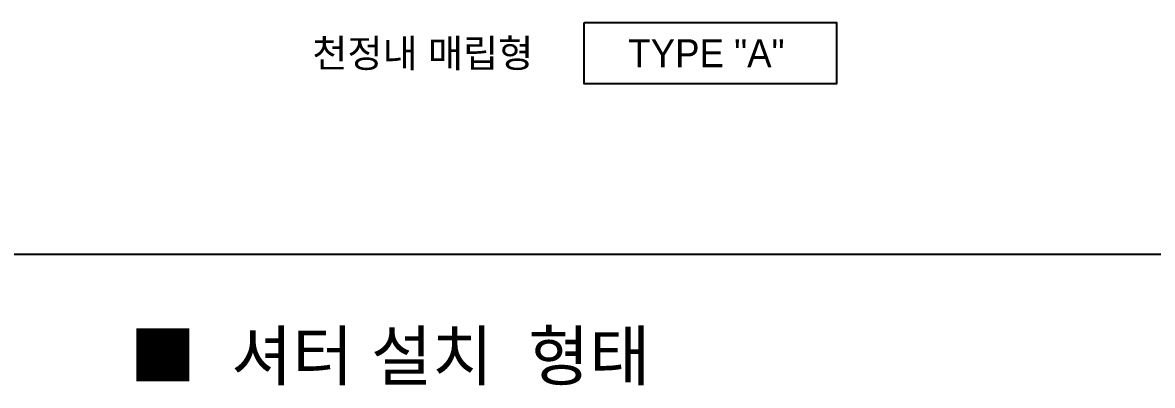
# Model space of a CAD drawing. Header units: millimetres. Extents: x -6941 to 136681, y 2065 to 58366.
# Drawn here: x 44091 to 55708, y 40340 to 44070 of the extents above; entities that cross this region are included whole.
import ezdxf
from ezdxf.enums import TextEntityAlignment as Align

# ---------------------------------------------------------------- set-up
doc = ezdxf.new("R2010")
doc.units = ezdxf.units.MM
doc.header["$LTSCALE"] = 4
doc.header["$MEASUREMENT"] = 0
for name, color, linetype in [('3', 2, 'CONTINUOUS'), ('SYM', 4, 'CONTINUOUS'), ('TEXT-DSC', 3, 'CONTINUOUS')]:
    doc.layers.add(name, color=color, linetype=linetype)
doc.styles.add('SYMBOL2', font='')
doc.styles.add('돋움', font='')
doc.styles.get('SYMBOL2').set_extended_font_data('Dotum')
doc.styles.get('돋움').set_extended_font_data('Dotum')

msp = doc.modelspace()

# ---------------------------------------------------------------- linework, layer by layer
at = {"layer": '3', "color": 2, "linetype": 'ByBlock'}
msp.add_line((43933.83, 41689.36), (65491.46, 41689.36), dxfattribs=at)
at = {"layer": 'TEXT-DSC'}
msp.add_lwpolyline([(49866.24, 44070), (52460.97, 44070), (52460.97, 43438.98), (49866.24, 43438.98)], close=True, dxfattribs=at)

# ---------------------------------------------------------------- texts
at = {"layer": 'SYM', "color": 2, "linetype": 'Continuous', "ltscale": 0.5, "style": 'SYMBOL2'}
msp.add_text('■  셔터 설치  형태', height=500, dxfattribs=at).set_placement((45191.67, 40643.42), align=Align.MIDDLE_LEFT)
at = {"layer": 'TEXT-DSC', "color": 0, "style": '돋움'}
for s, p in [('천정내 매립형', (47069.8, 43610.68)), ('TYPE "A"', (50318.55, 43610.68))]:
    msp.add_text(s, height=288.001, dxfattribs=at).set_placement(p)

doc.saveas('drawing.dxf')
